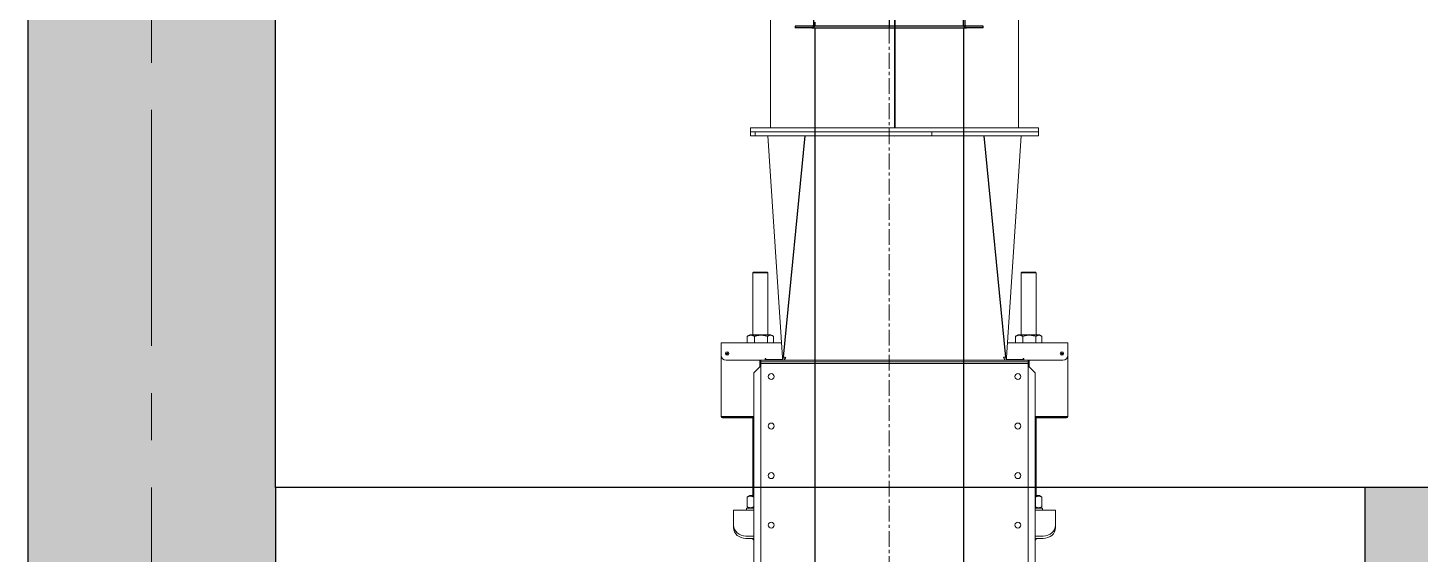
# Model space of a CAD drawing. Header units: millimetres. Extents: x 3220 to 226993, y 817 to 176024.
# Drawn here: x 120154 to 122965, y 73908 to 74970 of the extents above; entities that cross this region are included whole.
import ezdxf

# ---------------------------------------------------------------- set-up
doc = ezdxf.new("R2010")
doc.units = ezdxf.units.MM
for name, pattern in [('AXES', [50.8, 31.75, -6.35, 6.35, -6.35]), ('DOT_CENTER', [14, 12, -1, 0, -1]), ('LONG_DASHED', [15, 10, -5])]:
    doc.linetypes.add(name, pattern=pattern)
doc.layers.add('1', color=7, linetype='Continuous')
doc.layers.add('Axe', color=1, linetype='AXES', lineweight=9)
doc.layers.add('Sichtbare Kanten(DIN)', color=7, linetype='Continuous', lineweight=50, true_color=0x3f3f3f)

# ---------------------------------------------------------------- blocks, each defined once
blk = doc.blocks.new('section 7-6')
h = blk.add_hatch()
h.set_pattern_fill('AR-CONC', color=256, scale=3)
h.paths.add_polyline_path([(0, -500), (-250, -500), (-250, -4000), (0, -4000)])
h.paths.add_polyline_path([(6000, -3500), (3000, -3500), (3000, -4000), (6000, -4000)])
h.paths.add_polyline_path([(9000, -3500), (8750, -3500), (6000, -3500), (6000, -4000), (9000, -4000)])
h.paths.add_polyline_path([(12000, -3500), (9000, -3500), (9000, -4000), (12000, -4000)])
h.paths.add_polyline_path([(15000, -3500), (12000, -3500), (12000, -4000), (15000, -4000)])
h.paths.add_polyline_path([(15000, -500), (14750, -500), (14750, -3500), (15000, -3500), (15000, -4000)])
h.paths.add_polyline_path([(15250, -500), (15000, -500), (15000, -4000), (15250, -4000)])
h.paths.add_polyline_path([(2450, -3500), (2450, -4000), (3000, -4000), (3000, -3500)])
h.paths.add_polyline_path([(250, -4000), (250, -500), (0, -500), (0, -4000)])
for p, q in [((-250, -3500), (-250, -5500)), ((250, -3500), (250, -5000)), ((2450, -5000), (2450, -3500))]:
    blk.add_line(p, q)
for points in [[(-250, -500), (-250, -4000)], [(14750, -500), (14750, -3500), (250, -3500), (250, -500)]]:
    blk.add_lwpolyline(points)
at = {"layer": 'Axe', "ltscale": 15}
blk.add_line((0, -5500), (0, 32000), dxfattribs=at)
blk = doc.blocks.new('be 500 pied R')
at = {"layer": 'Sichtbare Kanten(DIN)', "color": 5, "lineweight": 0}
for p, q in [((-281.1, 1718.2), (-291, 1718.2)), ((-291, 1710.2), (-291, 1718.2)), ((-281.1, 1710.2), (-281.1, 1718.2)), ((75.3, 1718.2), (-281.1, 1718.2)), ((-281.1, 1718.2), (-281.1, 1710.2)), ((75.3, 1710.2), (75.3, 1718.2)), ((291, 1718.2), (75.3, 1718.2)), ((75.3, 1718.2), (75.3, 1710.2)), ((291, 1710.2), (291, 1718.2)), ((-291, 1710.2), (-281.1, 1710.2)), ((-281.1, 1710.2), (75.3, 1710.2)), ((-252.5, 1710), (-255.5, 1709.9)), ((-255.5, 1709.9), (-252.4, 1709.9)), ((-226.4, 1262.7), (-255.5, 1709.8)), ((-252.5, 1710), (-252.3, 1710)), ((-252.5, 1710), (-252.5, 1710)), ((-252.5, 1710), (-252.5, 1710)), ((-252.2, 1710.1), (-243.1, 1710.1)), ((-242.8, 1710.2), (-227.8, 1710.2)), ((-224.7, 1263.1), (-180.8, 1710.2)), ((-224.3, 1263.3), (-180.4, 1710.2)), ((-180.4, 1710.2), (-180.6, 1710.2)), ((-141.4, 1710.1), (-98.3, 1710.1)), ((-97.5, 1710.1), (-98.3, 1710.1)), ((-97.2, 1710), (-50.5, 1710)), ((-96.3, 1710), (-97.2, 1710)), ((-96.5, 1710), (-96.3, 1710)), ((-96.3, 1710), (-49.6, 1710)), ((-49.6, 1710), (-50.5, 1710)), ((-49.6, 1710), (-48.9, 1710)), ((-48.9, 1710), (-49.2, 1709.7)), ((-49.2, 1709.7), (-0.7, 1709.7)), ((-48.9, 1710), (-0.4, 1710)), ((-0.4, 1710), (-0.7, 1709.7)), ((-0.4, 1710), (0, 1710)), ((0, 1710), (0.4, 1710)), ((0, 1710), (0, 1709.6)), ((0.4, 1710), (48.9, 1710)), ((0.4, 1710), (0.7, 1709.7)), ((0.7, 1709.7), (49.2, 1709.7)), ((48.9, 1710), (49.6, 1710)), ((48.9, 1710), (49.2, 1709.7)), ((49.6, 1710), (96.3, 1710)), ((49.6, 1710), (50.5, 1710)), ((50.5, 1710), (97.2, 1710)), ((75.3, 1710.2), (291, 1710.2)), ((96.3, 1710), (96.5, 1710)), ((96.3, 1710), (97.2, 1710)), ((97.5, 1710.1), (98.3, 1710.1)), ((98.3, 1710.1), (141.4, 1710.1)), ((141.4, 1710.1), (141.8, 1710.2)), ((180.4, 1710.2), (180.6, 1710.2)), ((224.3, 1263.3), (180.4, 1710.2)), ((224.7, 1263.1), (180.8, 1710.2)), ((226.4, 1262.7), (255.5, 1709.8)), ((227.8, 1710.2), (242.8, 1710.2)), ((243.1, 1710.1), (252.2, 1710.1)), ((252.3, 1710), (252.5, 1710)), ((252.4, 1709.9), (255.5, 1709.9)), ((252.5, 1710), (252.5, 1710)), ((252.5, 1710), (252.5, 1710)), ((252.5, 1710), (255.5, 1709.9)), ((-285, 1434.4), (-286, 1433.4)), ((-285, 1434.4), (-257, 1434.4)), ((-257, 1434.4), (-256, 1433.4)), ((257, 1434.4), (256, 1433.4)), ((257, 1434.4), (285, 1434.4)), ((285, 1434.4), (286, 1433.4)), ((-256, 1433.4), (-286, 1433.4)), ((-286, 1433.4), (-286, 1308.3)), ((-256, 1433.4), (-256, 1308.3)), ((286, 1433.4), (256, 1433.4)), ((256, 1433.4), (256, 1308.3)), ((286, 1433.4), (286, 1308.3)), ((-297.5, 1305.3), (-297.5, 1292)), ((-292.4, 1308.3), (-296.7, 1305.8)), ((-249.6, 1308.3), (-292.4, 1308.3)), ((-282.9, 1305.3), (-282.9, 1292)), ((-256.4, 1305.3), (-256.4, 1292)), ((-249.6, 1308.3), (-245.3, 1305.8)), ((-244.5, 1305.3), (-244.5, 1292)), ((244.5, 1305.3), (244.5, 1292)), ((249.6, 1308.3), (245.3, 1305.8)), ((292.4, 1308.3), (249.6, 1308.3)), ((259.1, 1305.3), (259.1, 1292)), ((285.6, 1305.3), (285.6, 1292)), ((292.4, 1308.3), (296.7, 1305.8)), ((297.5, 1305.3), (297.5, 1292)), ((-350, 1289.5), (-350, 1292)), ((-350, 1292), (-228.3, 1292)), ((-350, 1267), (-350, 1289.5)), ((-350, 1143.2), (-350, 1267)), ((228.3, 1292), (350, 1292)), ((350, 1289.5), (350, 1292)), ((350, 1267), (350, 1289.5)), ((350, 1267), (350, 1143.2)), ((-340, 1257), (-270, 1257)), ((-280, 1235.5), (-270, 1245.5)), ((-272, 1257), (-272, 1243.5)), ((-272, 1251.5), (-270, 1251.5)), ((-270, 1250.5), (-272, 1250.5)), ((-270, 1250), (-272, 1250)), ((-270, 1257), (-260, 1257)), ((-270, 1257), (-270, 1254)), ((-260, 1254), (-270, 1254)), ((-270, 1254), (-260, 1254)), ((-270, 1254), (-270, 1250)), ((-260, 1250), (-270, 1250)), ((-270, 1246), (-270, 1250)), ((-270, 692.6), (-270, 1246)), ((-261.2, 1257), (-261.2, 1260.1)), ((-261.2, 1260.1), (-260, 1260.1)), ((-260, 1260.1), (-260, 1259.5)), ((-260, 1259.5), (-260, 1258.2)), ((-260, 1258.2), (-250, 1258.2)), ((-260, 1258.2), (-260, 1257)), ((260, 1257), (-260, 1257)), ((-260, 1254), (260, 1254)), ((-260, 1254), (260, 1254)), ((-260, 1250), (260, 1250)), ((-226.1, 1258.2), (-250, 1258.2)), ((-223.4, 1262.9), (-226.4, 1262.8)), ((-223.4, 1262.9), (-226.4, 1262.7)), ((-226.4, 1262.8), (-226.4, 1262.8)), ((-226, 1257), (-226.4, 1262.7)), ((-223.3, 1262.9), (-226.2, 1262.9)), ((-225.9, 1263), (-225.9, 1263)), ((-223.1, 1262.9), (-225.9, 1263)), ((-223.1, 1262.9), (-225.9, 1263)), ((-225.4, 1263.1), (-225.4, 1263.1)), ((-222.9, 1262.9), (-225.4, 1263.1)), ((-222.9, 1262.9), (-225.4, 1263.1)), ((-224.9, 1263.1), (-224.7, 1263.1)), ((-222.6, 1262.9), (-224.9, 1263.1)), ((-222.4, 1262.9), (-224.7, 1263.1)), ((-224.3, 1263.3), (-224, 1263.3)), ((-222.4, 1263.1), (-224.3, 1263.3)), ((-222.3, 1263.1), (-224, 1263.3)), ((-223.3, 1262.9), (-223.4, 1262.9)), ((-223, 1257), (-223.4, 1262.9)), ((-223.1, 1262.9), (-223.3, 1262.9)), ((-222.9, 1262.9), (-223.1, 1262.9)), ((-223.1, 1262.9), (-223.1, 1262.9)), ((-222.2, 1258.2), (-223.1, 1258.2)), ((-223, 1263.2), (-223, 1263.2)), ((-223, 1263.2), (-223, 1263.2)), ((-222.6, 1262.9), (-222.9, 1262.9)), ((-222.9, 1262.9), (-222.9, 1262.9)), ((-222.8, 1257), (-220, 1262.7)), ((-222.6, 1262.9), (-222.4, 1262.9)), ((-222.6, 1257), (-219.8, 1262.7)), ((-222.4, 1262.9), (-222.4, 1263.1)), ((-222.4, 1263.1), (-222.2, 1263.1)), ((-220.6, 1262.8), (-220.5, 1262.8)), ((222.6, 1257), (219.8, 1262.7)), ((222.8, 1257), (220, 1262.7)), ((220.5, 1262.8), (220.6, 1262.8)), ((222.2, 1263.1), (222.4, 1263.1)), ((223.1, 1258.2), (222.2, 1258.2)), ((222.3, 1263.1), (224, 1263.3)), ((222.4, 1263.1), (224.3, 1263.3)), ((222.4, 1262.9), (222.4, 1263.1)), ((222.4, 1262.9), (224.7, 1263.1)), ((222.4, 1262.9), (222.6, 1262.9)), ((222.6, 1262.9), (224.9, 1263.1)), ((222.9, 1262.9), (222.6, 1262.9)), ((222.9, 1262.9), (225.4, 1263.1)), ((222.9, 1262.9), (225.4, 1263.1)), ((223.1, 1262.9), (222.9, 1262.9)), ((222.9, 1262.9), (222.9, 1262.9)), ((223, 1263.2), (223, 1263.2)), ((223, 1263.2), (223, 1263.2)), ((223, 1257), (223.4, 1262.9)), ((223.1, 1262.9), (225.9, 1263)), ((223.1, 1262.9), (225.9, 1263)), ((223.3, 1262.9), (223.1, 1262.9)), ((223.1, 1262.9), (223.1, 1262.9)), ((223.4, 1262.9), (223.3, 1262.9)), ((223.3, 1262.9), (226.2, 1262.9)), ((223.4, 1262.9), (226.4, 1262.7)), ((223.4, 1262.9), (226.4, 1262.8)), ((224, 1263.3), (224.3, 1263.3)), ((224.7, 1263.1), (224.9, 1263.1)), ((225.4, 1263.1), (225.4, 1263.1)), ((225.9, 1263), (225.9, 1263)), ((226, 1257), (226.4, 1262.7)), ((250, 1258.2), (226.1, 1258.2)), ((226.4, 1262.8), (226.4, 1262.8)), ((250, 1258.2), (260, 1258.2)), ((260, 1260.1), (261.3, 1260.1)), ((260, 1259.5), (260, 1260.1)), ((260, 1259.5), (260, 1258.2)), ((260, 1257), (260, 1258.2)), ((260, 1257), (270, 1257)), ((270, 1254), (260, 1254)), ((260, 1254), (270, 1254)), ((270, 1250), (260, 1250)), ((261.3, 1260.1), (261.3, 1257)), ((270, 1254), (270, 1257)), ((270, 1257), (340, 1257)), ((270, 1250), (270, 1254)), ((270, 1251.5), (272, 1251.5)), ((272, 1250.5), (270, 1250.5)), ((270, 1246), (270, 1250)), ((270, 1246), (270, 692.6)), ((280, 1235.5), (270, 1245.5)), ((272, 1243.5), (272, 1257)), ((-280, 1235.5), (-284, 1231.5)), ((-284, -354), (-284, 1231.5)), ((280, 1235.5), (284, 1231.5)), ((284, -354), (284, 1231.5)), ((-350, 1143.2), (-347.5, 1143.2)), ((-284, 1143.2), (-347.5, 1143.2)), ((-347.5, 1142), (-284, 1142)), ((-347.5, 1142), (-347.5, 1140.7)), ((-284, 1140.7), (-347.5, 1140.7)), ((-286, 1143.2), (-286, 1142)), ((-286, 1140.7), (-286, 983.6)), ((347.5, 1143.2), (284, 1143.2)), ((347.5, 1142), (284, 1142)), ((284, 1140.7), (347.5, 1140.7)), ((286, 1143.2), (286, 1142)), ((286, 1140.7), (286, 983.6)), ((347.5, 1143.2), (350, 1143.2)), ((347.5, 1140.7), (347.5, 1142)), ((-299, 958), (-284, 958)), ((-299, 954), (-299, 958)), ((-292.4, 983.6), (-297.6, 980.6)), ((-297.6, 980.6), (-297.6, 961)), ((-292.4, 958), (-297.6, 961)), ((-284, 983.6), (-292.4, 983.6)), ((-284.3, 980.6), (-284.3, 961)), ((292.4, 983.6), (284, 983.6)), ((284, 958), (299, 958)), ((284.3, 980.6), (284.3, 961)), ((292.4, 983.6), (297.6, 980.6)), ((292.4, 958), (297.6, 961)), ((297.6, 980.6), (297.6, 961)), ((299, 954), (299, 958)), ((-325, 954), (-325, 944)), ((-325, 954), (-284, 954)), ((-325, 923.7), (-325, 944)), ((284, 954), (325, 954)), ((325, 944), (325, 954)), ((325, 944), (325, 923.7)), ((-325, 923.7), (-325, 918.7)), ((-284, 902), (-300, 902)), ((300, 902), (284, 902)), ((325, 918.7), (325, 923.7)), ((-284, 897), (-300, 897)), ((-286, 897), (-286, 895.4)), ((-286, 895.4), (-284, 895.4)), ((-285, 894.4), (-286, 895.4)), ((-284, 894.4), (-285, 894.4)), ((300, 897), (284, 897)), ((284, 895.4), (286, 895.4)), ((285, 894.4), (284, 894.4)), ((285, 894.4), (286, 895.4)), ((286, 897), (286, 895.4))]:
    blk.add_line(p, q, dxfattribs=at)
at = {"layer": 'Sichtbare Kanten(DIN)', "color": 5, "lineweight": 0, "flags": 128}
for points in [[(-97.5, 1710.1), (-97.2, 1710), (-96.9, 1710), (-96.7, 1710), (-96.5, 1710)], [(96.5, 1710), (96.7, 1710), (96.9, 1710), (97.2, 1710), (97.5, 1710.1)], [(-282.9, 1305.3), (-283.6, 1305.7), (-284.3, 1306), (-284.9, 1306.3), (-285.6, 1306.5), (-286.2, 1306.7), (-286.8, 1306.9), (-287.4, 1307), (-287.9, 1307.2), (-288.5, 1307.3), (-289.1, 1307.3), (-289.7, 1307.4), (-290.2, 1307.4), (-290.8, 1307.4), (-291.3, 1307.3), (-291.9, 1307.3), (-292.5, 1307.2), (-293.1, 1307), (-293.7, 1306.9), (-294.3, 1306.7), (-294.9, 1306.5), (-295.5, 1306.3), (-296.2, 1306), (-296.8, 1305.7), (-297.5, 1305.3)], [(-297.5, 1305.3), (-297.5, 1305.3), (-297.4, 1305.4), (-297.4, 1305.4), (-297.4, 1305.4), (-297.3, 1305.4), (-297.3, 1305.4), (-297.3, 1305.5), (-297.3, 1305.5), (-297.2, 1305.5), (-297.2, 1305.5), (-297.2, 1305.5), (-297.1, 1305.6), (-297.1, 1305.6), (-297.1, 1305.6), (-297, 1305.6), (-297, 1305.6), (-297, 1305.7), (-296.9, 1305.7), (-296.9, 1305.7), (-296.9, 1305.7), (-296.8, 1305.7), (-296.8, 1305.8), (-296.8, 1305.8), (-296.7, 1305.8)], [(-256.4, 1305.3), (-257.7, 1305.7), (-258.9, 1306), (-260, 1306.3), (-261.2, 1306.5), (-262.3, 1306.7), (-263.4, 1306.9), (-264.5, 1307), (-265.5, 1307.2), (-266.6, 1307.3), (-267.6, 1307.3), (-268.6, 1307.4), (-269.7, 1307.4), (-270.7, 1307.4), (-271.7, 1307.3), (-272.8, 1307.3), (-273.8, 1307.2), (-274.9, 1307), (-275.9, 1306.9), (-277, 1306.7), (-278.1, 1306.5), (-279.3, 1306.3), (-280.5, 1306), (-281.7, 1305.7), (-282.9, 1305.3)], [(-244.5, 1305.3), (-245.1, 1305.7), (-245.6, 1306), (-246.1, 1306.3), (-246.6, 1306.5), (-247.1, 1306.7), (-247.6, 1306.9), (-248.1, 1307), (-248.6, 1307.2), (-249.1, 1307.3), (-249.5, 1307.3), (-250, 1307.4), (-250.4, 1307.4), (-250.9, 1307.4), (-251.4, 1307.3), (-251.8, 1307.3), (-252.3, 1307.2), (-252.8, 1307), (-253.3, 1306.9), (-253.8, 1306.7), (-254.3, 1306.5), (-254.8, 1306.3), (-255.3, 1306), (-255.8, 1305.7), (-256.4, 1305.3)], [(259.1, 1305.3), (258.4, 1305.7), (257.7, 1306), (257.1, 1306.3), (256.4, 1306.5), (255.8, 1306.7), (255.2, 1306.9), (254.6, 1307), (254.1, 1307.2), (253.5, 1307.3), (252.9, 1307.3), (252.3, 1307.4), (251.8, 1307.4), (251.2, 1307.4), (250.7, 1307.3), (250.1, 1307.3), (249.5, 1307.2), (248.9, 1307), (248.3, 1306.9), (247.7, 1306.7), (247.1, 1306.5), (246.5, 1306.3), (245.8, 1306), (245.2, 1305.7), (244.5, 1305.3)], [(244.5, 1305.3), (244.5, 1305.3), (244.6, 1305.4), (244.6, 1305.4), (244.6, 1305.4), (244.7, 1305.4), (244.7, 1305.4), (244.7, 1305.5), (244.7, 1305.5), (244.8, 1305.5), (244.8, 1305.5), (244.8, 1305.5), (244.9, 1305.6), (244.9, 1305.6), (244.9, 1305.6), (245, 1305.6), (245, 1305.6), (245, 1305.7), (245.1, 1305.7), (245.1, 1305.7), (245.1, 1305.7), (245.2, 1305.7), (245.2, 1305.8), (245.2, 1305.8), (245.3, 1305.8)], [(285.6, 1305.3), (284.3, 1305.7), (283.1, 1306), (282, 1306.3), (280.8, 1306.5), (279.7, 1306.7), (278.6, 1306.9), (277.5, 1307), (276.5, 1307.2), (275.4, 1307.3), (274.4, 1307.3), (273.4, 1307.4), (272.3, 1307.4), (271.3, 1307.4), (270.3, 1307.3), (269.2, 1307.3), (268.2, 1307.2), (267.1, 1307), (266.1, 1306.9), (265, 1306.7), (263.9, 1306.5), (262.7, 1306.3), (261.5, 1306), (260.3, 1305.7), (259.1, 1305.3)], [(297.5, 1305.3), (296.9, 1305.7), (296.4, 1306), (295.9, 1306.3), (295.4, 1306.5), (294.9, 1306.7), (294.4, 1306.9), (293.9, 1307), (293.4, 1307.2), (292.9, 1307.3), (292.5, 1307.3), (292, 1307.4), (291.6, 1307.4), (291.1, 1307.4), (290.6, 1307.3), (290.2, 1307.3), (289.7, 1307.2), (289.2, 1307), (288.7, 1306.9), (288.2, 1306.7), (287.7, 1306.5), (287.2, 1306.3), (286.7, 1306), (286.2, 1305.7), (285.6, 1305.3)], [(-284.3, 980.6), (-284.9, 981), (-285.5, 981.3), (-286.1, 981.6), (-286.7, 981.8), (-287.2, 982), (-287.8, 982.2), (-288.3, 982.3), (-288.8, 982.5), (-289.4, 982.6), (-289.9, 982.6), (-290.4, 982.7), (-290.9, 982.7), (-291.4, 982.7), (-291.9, 982.6), (-292.5, 982.6), (-293, 982.5), (-293.5, 982.3), (-294.1, 982.2), (-294.6, 982), (-295.2, 981.8), (-295.7, 981.6), (-296.3, 981.3), (-296.9, 981), (-297.6, 980.6)], [(-297.6, 961), (-296.9, 960.6), (-296.3, 960.3), (-295.7, 960), (-295.2, 959.8), (-294.6, 959.6), (-294.1, 959.4), (-293.5, 959.3), (-293, 959.1), (-292.5, 959), (-291.9, 959), (-291.4, 958.9), (-290.9, 958.9), (-290.4, 958.9), (-289.9, 959), (-289.4, 959), (-288.8, 959.1), (-288.3, 959.3), (-287.8, 959.4), (-287.2, 959.6), (-286.7, 959.8), (-286.1, 960), (-285.5, 960.3), (-284.9, 960.6), (-284.3, 961)], [(-284, 980.7), (-284, 980.7), (-284, 980.7), (-284, 980.7), (-284, 980.7), (-284.1, 980.7), (-284.1, 980.7), (-284.1, 980.7), (-284.1, 980.7), (-284.1, 980.7), (-284.1, 980.7), (-284.1, 980.7), (-284.1, 980.7), (-284.2, 980.7), (-284.2, 980.7), (-284.2, 980.7), (-284.2, 980.6), (-284.2, 980.6), (-284.2, 980.6), (-284.2, 980.6), (-284.2, 980.6), (-284.2, 980.6), (-284.3, 980.6), (-284.3, 980.6), (-284.3, 980.6)], [(-284.3, 961), (-284.3, 961), (-284.3, 961), (-284.2, 961), (-284.2, 961), (-284.2, 961), (-284.2, 961), (-284.2, 961), (-284.2, 961), (-284.2, 960.9), (-284.2, 960.9), (-284.2, 960.9), (-284.1, 960.9), (-284.1, 960.9), (-284.1, 960.9), (-284.1, 960.9), (-284.1, 960.9), (-284.1, 960.9), (-284.1, 960.9), (-284.1, 960.9), (-284, 960.9), (-284, 960.9), (-284, 960.9), (-284, 960.9), (-284, 960.9)], [(284.3, 980.6), (284.3, 980.6), (284.3, 980.6), (284.2, 980.6), (284.2, 980.6), (284.2, 980.6), (284.2, 980.6), (284.2, 980.6), (284.2, 980.6), (284.2, 980.7), (284.2, 980.7), (284.2, 980.7), (284.1, 980.7), (284.1, 980.7), (284.1, 980.7), (284.1, 980.7), (284.1, 980.7), (284.1, 980.7), (284.1, 980.7), (284.1, 980.7), (284, 980.7), (284, 980.7), (284, 980.7), (284, 980.7), (284, 980.7)], [(284, 960.9), (284, 960.9), (284, 960.9), (284, 960.9), (284, 960.9), (284.1, 960.9), (284.1, 960.9), (284.1, 960.9), (284.1, 960.9), (284.1, 960.9), (284.1, 960.9), (284.1, 960.9), (284.1, 960.9), (284.2, 960.9), (284.2, 960.9), (284.2, 960.9), (284.2, 961), (284.2, 961), (284.2, 961), (284.2, 961), (284.2, 961), (284.2, 961), (284.3, 961), (284.3, 961), (284.3, 961)], [(297.6, 980.6), (296.9, 981), (296.3, 981.3), (295.7, 981.6), (295.2, 981.8), (294.6, 982), (294.1, 982.2), (293.5, 982.3), (293, 982.5), (292.5, 982.6), (291.9, 982.6), (291.4, 982.7), (290.9, 982.7), (290.4, 982.7), (289.9, 982.6), (289.4, 982.6), (288.8, 982.5), (288.3, 982.3), (287.8, 982.2), (287.2, 982), (286.7, 981.8), (286.1, 981.6), (285.5, 981.3), (284.9, 981), (284.3, 980.6)], [(284.3, 961), (284.9, 960.6), (285.5, 960.3), (286.1, 960), (286.7, 959.8), (287.2, 959.6), (287.8, 959.4), (288.3, 959.3), (288.8, 959.1), (289.4, 959), (289.9, 959), (290.4, 958.9), (290.9, 958.9), (291.4, 958.9), (291.9, 959), (292.5, 959), (293, 959.1), (293.5, 959.3), (294.1, 959.4), (294.6, 959.6), (295.2, 959.8), (295.7, 960), (296.3, 960.3), (296.9, 960.6), (297.6, 961)]]:
    blk.add_lwpolyline(points, dxfattribs=at)
at = {"layer": 'Sichtbare Kanten(DIN)', "color": 5, "lineweight": 0}
for centre, radius in [((-338, 1270.4), 3.5), ((-338, 1270.4), 1.5), ((338, 1270.4), 3.5), ((338, 1270.4), 1.5), ((-249, 1224), 6), ((249, 1224), 6), ((-249, 1124), 6), ((249, 1124), 6), ((-249, 1024), 6), ((249, 1024), 6), ((-249, 924), 6), ((249, 924), 6)]:
    blk.add_circle(centre, radius, dxfattribs=at)
for centre, radius, start, end in [((-340, 1267), 10, 180, 270), ((340, 1267), 10, 270, 0), ((-347.5, 1143.2), 2.5, 180, 270), ((-347.5, 1143.2), 1.25, 180, 270), ((347.5, 1143.2), 2.5, 270, 0), ((347.5, 1143.2), 1.25, 270, 0)]:
    blk.add_arc(centre, radius, start, end, dxfattribs=at)
for centre, major_axis, ratio, start_param, end_param in [((-249.5, 1710), (6, 0.19), 0.190981, 3.063075, 3.148044), ((-246.4, 1710), (6, 0.17), 0.155379, 2.898113, 3.063626), ((-237.3, 1710), (-6, -0.11), 0.117835, 5.88142, 6.042906), ((-222.3, 1710), (-6, -0.01), 0.079937, 5.74549, 5.885963), ((-138.6, 1710), (-6, 0.54), 0.023605, 0.879072, 1.078132), ((-95.5, 1710), (-6, 0.8), 0.047001, 1.080284, 1.284974), ((-48.7, 1710), (6.02, -1.07), 0.05884, 4.432081, 4.643231), ((-0.2, 1710), (6.04, -1.32), 0.059724, 4.651123, 4.759886), ((0.2, 1710), (-6.04, -1.32), 0.059724, 1.5233, 1.632062), ((48.7, 1710), (-6.02, -1.07), 0.05884, 1.639954, 1.851104), ((95.5, 1710), (-6, -0.8), 0.047001, 1.856619, 2.061308), ((138.6, 1710), (6, 0.54), 0.023605, 5.205053, 5.404113), ((222.3, 1710), (-6, 0.01), 0.079937, 3.538815, 3.679288), ((237.3, 1710), (-6, 0.11), 0.117835, 3.381872, 3.543358), ((246.4, 1710), (-6, 0.17), 0.155379, 3.219559, 3.385072), ((249.5, 1710), (6, -0.19), 0.190981, 6.276734, 6.361703), ((-220.4, 1262.9), (-6, -0.17), 0.155379, 6.039706, 6.205219), ((-220.4, 1262.9), (-6, -0.19), 0.190981, 6.204667, 6.289637), ((-220.4, 1262.9), (6, 0.11), 0.117835, 2.739827, 2.901314), ((-220.4, 1262.9), (6, 0.01), 0.079937, 2.586015, 2.74437), ((-220.3, 1262.9), (6, -0.12), 0.04347, 2.433899, 2.590586), ((-220.2, 1263.1), (-6, 0.54), 0.023605, 0.879072, 1.078132), ((-220.1, 1263.1), (-6, 0.8), 0.047001, 1.080284, 1.284974), ((-220.1, 1263.1), (6.02, -1.07), 0.05884, 4.432081, 4.643231), ((-220, 1263.1), (6.04, -1.32), 0.059724, 4.651123, 4.759886), ((220, 1263.1), (-6.04, -1.32), 0.059724, 1.5233, 1.632062), ((220.1, 1263.1), (-6.02, -1.07), 0.05884, 1.639954, 1.851104), ((220.1, 1263.1), (-6, -0.8), 0.047001, 1.856619, 2.061308), ((220.2, 1263.1), (6, 0.54), 0.023605, 5.205053, 5.404113), ((220.3, 1262.9), (6, 0.12), 0.04347, 0.551007, 0.707694), ((220.4, 1262.9), (6, -0.01), 0.079937, 0.397223, 0.555577), ((220.4, 1262.9), (6, -0.11), 0.117835, 0.240279, 0.401766), ((220.4, 1262.9), (6, -0.17), 0.155379, 0.077966, 0.24348), ((220.4, 1262.9), (-6, 0.19), 0.190981, 3.135141, 3.220111), ((-300, 923.7), (-25, 0), 0.866025, 0, 1.570796), ((-300, 918.7), (-25, 0), 0.866025, 0, 1.570796), ((300, 923.7), (25, 0), 0.866025, 4.712389, 6.283185), ((300, 918.7), (25, 0), 0.866025, 4.712389, 6.283185)]:
    blk.add_ellipse(centre, major_axis=major_axis, ratio=ratio, start_param=start_param, end_param=end_param, dxfattribs=at)
blk = doc.blocks.new('be 500 gain 2000')
at = {"layer": 'Sichtbare Kanten(DIN)', "color": 5, "lineweight": 0}
for p, q in [((0, -291), (0, 291)), ((8, 291), (0, 291)), ((8, 291), (8, -291)), ((1992, -291), (1992, 291)), ((1992, 291), (2000, 291)), ((2000, 291), (2000, -291)), ((1992, 250.5), (8, 250.5)), ((8, 1), (1992, 1)), ((1992, 0), (8, 0)), ((1992, -250.5), (8, -250.5)), ((8, -291), (0, -291)), ((1992, -291), (2000, -291))]:
    blk.add_line(p, q, dxfattribs=at)
blk = doc.blocks.new('168 L')
at = {"color": 5, "lineweight": 0, "rotation": 270}
blk.add_blockref('be 500 gain 2000', (0, 3718.2), dxfattribs=at)
blk.add_blockref('be 500 pied R', (0, 0))
blk = doc.blocks.new('612060V__444', base_point=(-508147.4, -204176.8))
at = {"layer": '1', "color": 6, "linetype": 'Continuous'}
for p, q in [((-379429.8, -147737.6), (-379429.8, -147734.6)), ((-379429.8, -147734.6), (-378655.8, -147734.6)), ((-378655.8, -147737.6), (-379429.8, -147737.6)), ((-379133.3, -148004.6), (-379401.1, -147737.6)), ((-378684.1, -147737.6), (-378827.3, -148004.6)), ((-378655.8, -147734.6), (-378655.8, -147737.6)), ((-379133.3, -148038.6), (-379133.3, -148004.6)), ((-379130.3, -148004.6), (-378830.3, -148004.6)), ((-378827.3, -148004.6), (-378830.3, -148004.6)), ((-378827.3, -148004.6), (-378827.3, -148038.6)), ((-379170.3, -148041.6), (-379136.3, -148041.6)), ((-379170.3, -148044.6), (-379170.3, -148041.6)), ((-379170.3, -148044.6), (-379136.3, -148044.6)), ((-379136.3, -148041.6), (-378790.3, -148041.6)), ((-378980.3, -148044.6), (-379136.3, -148044.6)), ((-378824.3, -148044.6), (-378980.3, -148044.6)), ((-378824.3, -148044.6), (-378790.3, -148044.6)), ((-378790.3, -148041.6), (-378790.3, -148044.6))]:
    blk.add_line(p, q, dxfattribs=at)
at = {"layer": '1', "color": 3, "linetype": 'LONG_DASHED'}
for p, q in [((-379130.3, -148003.4), (-379399.8, -147734.6)), ((-378685.8, -147734.6), (-378830.3, -148003.4)), ((-379130.3, -148038.6), (-379130.3, -148003.4)), ((-378830.3, -148003.4), (-378830.3, -148038.6))]:
    blk.add_line(p, q, dxfattribs=at)
at = {"layer": '1', "color": 3, "linetype": 'DOT_CENTER'}
for p, q in [((-379042.8, -147734.6), (-379042.8, -147799.9)), ((-378980.3, -147999.4), (-378980.3, -148044.6))]:
    blk.add_line(p, q, dxfattribs=at)
at = {"layer": '1', "color": 2, "linetype": 'Continuous'}
blk.add_line((-379130.3, -148004.6), (-379133.3, -148004.6), dxfattribs=at)
at = {"layer": '1', "color": 6, "linetype": 'Continuous'}
for centre, start, end in [((-379136.3, -148038.6), 270, 0), ((-378824.3, -148038.6), 180, 270)]:
    blk.add_arc(centre, 3, start, end, dxfattribs=at)
at = {"layer": '1', "color": 3, "linetype": 'LONG_DASHED'}
for centre, start, end in [((-379136.3, -148038.6), 270, 0), ((-378824.3, -148038.6), 180, 270)]:
    blk.add_arc(centre, 6, start, end, dxfattribs=at)
blk = doc.blocks.new('167')
at = {"xscale": -1}
blk.add_blockref('612060V__444', (124937.1, -56913.7), dxfattribs=at)

msp = doc.modelspace()

# ---------------------------------------------------------------- linework, layer by layer
at = {"color": 4}
for p, q in [((121743.4, 74970.4), (121743.4, 73642.4)), ((122043.4, 74970.4), (122043.4, 73642.4))]:
    msp.add_line(p, q, dxfattribs=at)
at = {"layer": 'Axe'}
msp.add_line((121893.4, 74970.4), (121893.4, 73642.4), dxfattribs=at)

# ---------------------------------------------------------------- block references
for name, p in [('section 7-6', (120404.1, 77542.4)), ('168 L', (121904.1, 73042.4)), ('167', (126123.4, 75752))]:
    msp.add_blockref(name, p)

doc.saveas('drawing.dxf')
